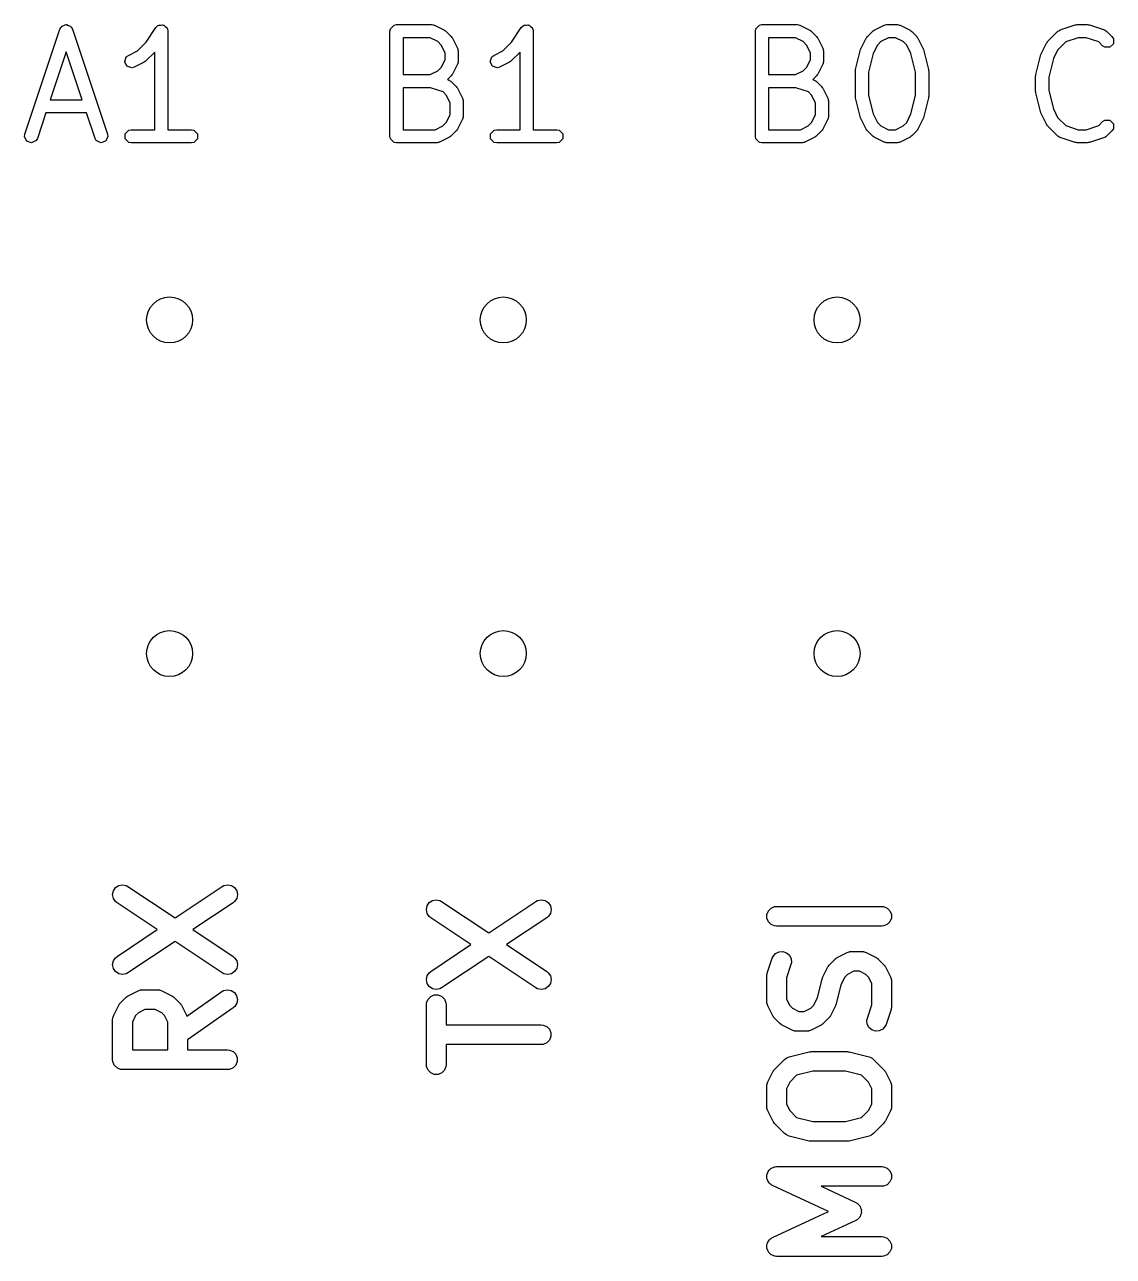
# Model space of a CAD drawing. Header units: inches. Extents: x 0.39 to 2.81, y 0.39 to 2.19.
# Drawn here: x 1.3566 to 1.6828, y 1.8193 to 2.1885 of the extents above; entities that cross this region are included whole.
import ezdxf

# ---------------------------------------------------------------- set-up
doc = ezdxf.new("R2010")
doc.units = ezdxf.units.IN
doc.header["$MEASUREMENT"] = 0
doc.layers.add('BLACK', color=250, linetype='CONTINUOUS')

msp = doc.modelspace()

# ---------------------------------------------------------------- linework, layer by layer
at = {"layer": 'BLACK', "linetype": 'CONTINUOUS'}
for p, q in [((1.35666, 2.15568), (1.36715, 2.18718)), ((1.36715, 2.18718), (1.36753, 2.18785)), ((1.36753, 2.18785), (1.36767, 2.18791)), ((1.36767, 2.18791), (1.36773, 2.18804)), ((1.36773, 2.18804), (1.36832, 2.18824)), ((1.36832, 2.18824), (1.36888, 2.18852)), ((1.36888, 2.18852), (1.36902, 2.18847)), ((1.36902, 2.18847), (1.36916, 2.18852)), ((1.36916, 2.18852), (1.36972, 2.18824)), ((1.36972, 2.18824), (1.37031, 2.18804)), ((1.37031, 2.18804), (1.37038, 2.18791)), ((1.37038, 2.18791), (1.37051, 2.18785)), ((1.37051, 2.18785), (1.37089, 2.18718)), ((1.37089, 2.18718), (1.38139, 2.15568)), ((1.39299, 2.18331), (1.39588, 2.18765)), ((1.39588, 2.18765), (1.39642, 2.18819)), ((1.39642, 2.18819), (1.39662, 2.18823)), ((1.39662, 2.18823), (1.39676, 2.18837)), ((1.39676, 2.18837), (1.39734, 2.18837)), ((1.39734, 2.18837), (1.3979, 2.18849)), ((1.3979, 2.18849), (1.39807, 2.18837)), ((1.39807, 2.18837), (1.39827, 2.18837)), ((1.39827, 2.18837), (1.39868, 2.18797)), ((1.39868, 2.18797), (1.39915, 2.18765)), ((1.39915, 2.18765), (1.39919, 2.18745)), ((1.39919, 2.18745), (1.39934, 2.18731)), ((1.39934, 2.18731), (1.39949, 2.18656)), ((1.39949, 2.18656), (1.39949, 2.15703)), ((1.46604, 2.18656), (1.46619, 2.18731)), ((1.46604, 2.15506), (1.46604, 2.18656)), ((1.46619, 2.18731), (1.46726, 2.18837)), ((1.46726, 2.18837), (1.46801, 2.18852)), ((1.46801, 2.18852), (1.47851, 2.18852)), ((1.47851, 2.18852), (1.4786, 2.1885)), ((1.4786, 2.1885), (1.47865, 2.18852)), ((1.47865, 2.18852), (1.47895, 2.18844)), ((1.47895, 2.18844), (1.47926, 2.18837)), ((1.47926, 2.18837), (1.47929, 2.18834)), ((1.47929, 2.18834), (1.47939, 2.18832)), ((1.47939, 2.18832), (1.48239, 2.18682)), ((1.48239, 2.18682), (1.48264, 2.18662)), ((1.48264, 2.18662), (1.4829, 2.18645)), ((1.4829, 2.18645), (1.4844, 2.18495)), ((1.50248, 2.18331), (1.50537, 2.18765)), ((1.50537, 2.18765), (1.50591, 2.18819)), ((1.50591, 2.18819), (1.50611, 2.18823)), ((1.50611, 2.18823), (1.50625, 2.18837)), ((1.50625, 2.18837), (1.50682, 2.18837)), ((1.50682, 2.18837), (1.50739, 2.18849)), ((1.50739, 2.18849), (1.50756, 2.18837)), ((1.50756, 2.18837), (1.50776, 2.18837)), ((1.50776, 2.18837), (1.50816, 2.18797)), ((1.50816, 2.18797), (1.50864, 2.18765)), ((1.50864, 2.18765), (1.50868, 2.18745)), ((1.50868, 2.18745), (1.50882, 2.18731)), ((1.50882, 2.18731), (1.50897, 2.18656)), ((1.50897, 2.18656), (1.50897, 2.15703)), ((1.57553, 2.18656), (1.57568, 2.18731)), ((1.57553, 2.15506), (1.57553, 2.18656)), ((1.57568, 2.18731), (1.57674, 2.18837)), ((1.57674, 2.18837), (1.5775, 2.18852)), ((1.5775, 2.18852), (1.58799, 2.18852)), ((1.58799, 2.18852), (1.58809, 2.1885)), ((1.58809, 2.1885), (1.58813, 2.18852)), ((1.58813, 2.18852), (1.58844, 2.18844)), ((1.58844, 2.18844), (1.58875, 2.18837)), ((1.58875, 2.18837), (1.58878, 2.18834)), ((1.58878, 2.18834), (1.58887, 2.18832)), ((1.58887, 2.18832), (1.59187, 2.18682)), ((1.59187, 2.18682), (1.59212, 2.18662)), ((1.59212, 2.18662), (1.59239, 2.18645)), ((1.59239, 2.18645), (1.59389, 2.18495)), ((1.6091, 2.18495), (1.6106, 2.18645)), ((1.6106, 2.18645), (1.61086, 2.18662)), ((1.61086, 2.18662), (1.61111, 2.18682)), ((1.61111, 2.18682), (1.61411, 2.18832)), ((1.61411, 2.18832), (1.61421, 2.18834)), ((1.61421, 2.18834), (1.61424, 2.18837)), ((1.61424, 2.18837), (1.61455, 2.18844)), ((1.61455, 2.18844), (1.61485, 2.18852)), ((1.61485, 2.18852), (1.61489, 2.1885)), ((1.61489, 2.1885), (1.61499, 2.18852)), ((1.61499, 2.18852), (1.61799, 2.18852)), ((1.61799, 2.18852), (1.61809, 2.1885)), ((1.61809, 2.1885), (1.61813, 2.18852)), ((1.61813, 2.18852), (1.61843, 2.18844)), ((1.61843, 2.18844), (1.61874, 2.18837)), ((1.61874, 2.18837), (1.61878, 2.18834)), ((1.61878, 2.18834), (1.61887, 2.18832)), ((1.61887, 2.18832), (1.62187, 2.18682)), ((1.62187, 2.18682), (1.62212, 2.18662)), ((1.62212, 2.18662), (1.62238, 2.18645)), ((1.62238, 2.18645), (1.62388, 2.18495)), ((1.66309, 2.18345), (1.66609, 2.18645)), ((1.66609, 2.18645), (1.66617, 2.1865)), ((1.66617, 2.1865), (1.66619, 2.18654)), ((1.66619, 2.18654), (1.66647, 2.1867)), ((1.66647, 2.1867), (1.66673, 2.18687)), ((1.66673, 2.18687), (1.66678, 2.18687)), ((1.66678, 2.18687), (1.66686, 2.18692)), ((1.66686, 2.18692), (1.67136, 2.18842)), ((1.67136, 2.18842), (1.67167, 2.18846)), ((1.67167, 2.18846), (1.67198, 2.18852)), ((1.67198, 2.18852), (1.67498, 2.18852)), ((1.67498, 2.18852), (1.67529, 2.18846)), ((1.67529, 2.18846), (1.67561, 2.18842)), ((1.67561, 2.18842), (1.68011, 2.18692)), ((1.68011, 2.18692), (1.68019, 2.18687)), ((1.68019, 2.18687), (1.68024, 2.18687)), ((1.68024, 2.18687), (1.6805, 2.1867)), ((1.6805, 2.1867), (1.68077, 2.18654)), ((1.68077, 2.18654), (1.68079, 2.1865)), ((1.68079, 2.1865), (1.68087, 2.18645)), ((1.68087, 2.18645), (1.68237, 2.18495)), ((1.39035, 2.18067), (1.39299, 2.18331)), ((1.47804, 2.18459), (1.46998, 2.18459)), ((1.46998, 2.18459), (1.46998, 2.17353)), ((1.48034, 2.18344), (1.47804, 2.18459)), ((1.48139, 2.18239), (1.48034, 2.18344)), ((1.48254, 2.18009), (1.48139, 2.18239)), ((1.4844, 2.18495), (1.48457, 2.18468)), ((1.48457, 2.18468), (1.48477, 2.18444)), ((1.48477, 2.18444), (1.48627, 2.18144)), ((1.49984, 2.18067), (1.50248, 2.18331)), ((1.58753, 2.18459), (1.57946, 2.18459)), ((1.57946, 2.18459), (1.57946, 2.17353)), ((1.58983, 2.18344), (1.58753, 2.18459)), ((1.59088, 2.18239), (1.58983, 2.18344)), ((1.59203, 2.18009), (1.59088, 2.18239)), ((1.59389, 2.18495), (1.59406, 2.18468)), ((1.59406, 2.18468), (1.59425, 2.18444)), ((1.59425, 2.18444), (1.59575, 2.18144)), ((1.60723, 2.18144), (1.60873, 2.18444)), ((1.60873, 2.18444), (1.60892, 2.18469)), ((1.60892, 2.18469), (1.6091, 2.18495)), ((1.61211, 2.18239), (1.61085, 2.17987)), ((1.61316, 2.18344), (1.61211, 2.18239)), ((1.61546, 2.18459), (1.61316, 2.18344)), ((1.61753, 2.18459), (1.61546, 2.18459)), ((1.61982, 2.18344), (1.61753, 2.18459)), ((1.62087, 2.18239), (1.61982, 2.18344)), ((1.62213, 2.17987), (1.62087, 2.18239)), ((1.62388, 2.18495), (1.62406, 2.18468)), ((1.62406, 2.18468), (1.62425, 2.18444)), ((1.62425, 2.18444), (1.62575, 2.18144)), ((1.66122, 2.17994), (1.66272, 2.18294)), ((1.66272, 2.18294), (1.66292, 2.18319)), ((1.66292, 2.18319), (1.66309, 2.18345)), ((1.66855, 2.18334), (1.6661, 2.18089)), ((1.6723, 2.18459), (1.66855, 2.18334)), ((1.67466, 2.18459), (1.6723, 2.18459)), ((1.67842, 2.18334), (1.67466, 2.18459)), ((1.67959, 2.18216), (1.67842, 2.18334)), ((1.6828, 2.1828), (1.68174, 2.18174)), ((1.68237, 2.18495), (1.6828, 2.18431)), ((1.6828, 2.18431), (1.6828, 2.1828)), ((1.36902, 2.18033), (1.36425, 2.16603)), ((1.37379, 2.16603), (1.36902, 2.18033)), ((1.38656, 2.17742), (1.38703, 2.17885)), ((1.38703, 2.17885), (1.38764, 2.17932)), ((1.38764, 2.17932), (1.39035, 2.18067)), ((1.39555, 2.1803), (1.39291, 2.17766)), ((1.39555, 2.15703), (1.39555, 2.1803)), ((1.48254, 2.17802), (1.48254, 2.18009)), ((1.48627, 2.18144), (1.48629, 2.18134)), ((1.48629, 2.18134), (1.48633, 2.18131)), ((1.48633, 2.18131), (1.48639, 2.181)), ((1.48639, 2.181), (1.48647, 2.1807)), ((1.48647, 2.1807), (1.48646, 2.18065)), ((1.48646, 2.18065), (1.48648, 2.18056)), ((1.48648, 2.18056), (1.48648, 2.17756)), ((1.49604, 2.17742), (1.49652, 2.17885)), ((1.49652, 2.17885), (1.49713, 2.17932)), ((1.49713, 2.17932), (1.49984, 2.18067)), ((1.50504, 2.1803), (1.5024, 2.17766)), ((1.50504, 2.15703), (1.50504, 2.1803)), ((1.59203, 2.17802), (1.59203, 2.18009)), ((1.59575, 2.18144), (1.59578, 2.18134)), ((1.59578, 2.18134), (1.59581, 2.18131)), ((1.59581, 2.18131), (1.59587, 2.181)), ((1.59587, 2.181), (1.59596, 2.1807)), ((1.59596, 2.1807), (1.59594, 2.18065)), ((1.59594, 2.18065), (1.59596, 2.18056)), ((1.59596, 2.18056), (1.59596, 2.17756)), ((1.60558, 2.17503), (1.60708, 2.18103)), ((1.60708, 2.18103), (1.60717, 2.18123)), ((1.60717, 2.18123), (1.60723, 2.18144)), ((1.61085, 2.17987), (1.60946, 2.17431)), ((1.62352, 2.17431), (1.62213, 2.17987)), ((1.62575, 2.18144), (1.62581, 2.18123)), ((1.62581, 2.18123), (1.6259, 2.18103)), ((1.6259, 2.18103), (1.6274, 2.17503)), ((1.65958, 2.17353), (1.66108, 2.17953)), ((1.66108, 2.17953), (1.66117, 2.17973)), ((1.66117, 2.17973), (1.66122, 2.17994)), ((1.6661, 2.18089), (1.66484, 2.17837)), ((1.68023, 2.18174), (1.67959, 2.18216)), ((1.68174, 2.18174), (1.68023, 2.18174)), ((1.38723, 2.17607), (1.38656, 2.17742)), ((1.38866, 2.17559), (1.38723, 2.17607)), ((1.3894, 2.1758), (1.38866, 2.17559)), ((1.3924, 2.1773), (1.3894, 2.1758)), ((1.39265, 2.17749), (1.3924, 2.1773)), ((1.39291, 2.17766), (1.39265, 2.17749)), ((1.48034, 2.17467), (1.48139, 2.17572)), ((1.48139, 2.17572), (1.48254, 2.17802)), ((1.48627, 2.17668), (1.48477, 2.17368)), ((1.48629, 2.17677), (1.48627, 2.17668)), ((1.48633, 2.1768), (1.48629, 2.17677)), ((1.48639, 2.17711), (1.48633, 2.1768)), ((1.48647, 2.17742), (1.48639, 2.17711)), ((1.48648, 2.17756), (1.48646, 2.17746)), ((1.48646, 2.17746), (1.48647, 2.17742)), ((1.49672, 2.17607), (1.49604, 2.17742)), ((1.49815, 2.17559), (1.49672, 2.17607)), ((1.49889, 2.1758), (1.49815, 2.17559)), ((1.50189, 2.1773), (1.49889, 2.1758)), ((1.50213, 2.17749), (1.50189, 2.1773)), ((1.5024, 2.17766), (1.50213, 2.17749)), ((1.58983, 2.17467), (1.59088, 2.17572)), ((1.59088, 2.17572), (1.59203, 2.17802)), ((1.59575, 2.17668), (1.59425, 2.17368)), ((1.59578, 2.17677), (1.59575, 2.17668)), ((1.59581, 2.1768), (1.59578, 2.17677)), ((1.59587, 2.17711), (1.59581, 2.1768)), ((1.59596, 2.17742), (1.59587, 2.17711)), ((1.59596, 2.17756), (1.59594, 2.17746)), ((1.59594, 2.17746), (1.59596, 2.17742)), ((1.60552, 2.17456), (1.60557, 2.17479)), ((1.60557, 2.17479), (1.60558, 2.17503)), ((1.6274, 2.17503), (1.62741, 2.17479)), ((1.62741, 2.17479), (1.62746, 2.17456)), ((1.66484, 2.17837), (1.66345, 2.17281)), ((1.46998, 2.17353), (1.47804, 2.17353)), ((1.47804, 2.17353), (1.48034, 2.17467)), ((1.4844, 2.17316), (1.48328, 2.17204)), ((1.48328, 2.17204), (1.48363, 2.17192)), ((1.48363, 2.17192), (1.48372, 2.17188)), ((1.48372, 2.17188), (1.48376, 2.17188)), ((1.48376, 2.17188), (1.48402, 2.1717)), ((1.48402, 2.1717), (1.4843, 2.17154)), ((1.4843, 2.17154), (1.48432, 2.1715)), ((1.48432, 2.1715), (1.4844, 2.17145)), ((1.48457, 2.17343), (1.4844, 2.17316)), ((1.4844, 2.17145), (1.4859, 2.16995)), ((1.48477, 2.17368), (1.48457, 2.17343)), ((1.57946, 2.17353), (1.58753, 2.17353)), ((1.58753, 2.17353), (1.58983, 2.17467)), ((1.59389, 2.17316), (1.59276, 2.17204)), ((1.59276, 2.17204), (1.59312, 2.17192)), ((1.59312, 2.17192), (1.5932, 2.17188)), ((1.5932, 2.17188), (1.59325, 2.17188)), ((1.59325, 2.17188), (1.59351, 2.1717)), ((1.59351, 2.1717), (1.59378, 2.17154)), ((1.59378, 2.17154), (1.5938, 2.1715)), ((1.5938, 2.1715), (1.59389, 2.17145)), ((1.59406, 2.17343), (1.59389, 2.17316)), ((1.59389, 2.17145), (1.59539, 2.16995)), ((1.59425, 2.17368), (1.59406, 2.17343)), ((1.60552, 2.16706), (1.60552, 2.17456)), ((1.60946, 2.17431), (1.60946, 2.1673)), ((1.62352, 2.1673), (1.62352, 2.17431)), ((1.62746, 2.17456), (1.62746, 2.16706)), ((1.65952, 2.17306), (1.65956, 2.17329)), ((1.65952, 2.16856), (1.65952, 2.17306)), ((1.65956, 2.17329), (1.65958, 2.17353)), ((1.66345, 2.17281), (1.66345, 2.1688)), ((1.47819, 2.16959), (1.46998, 2.16959)), ((1.46998, 2.16959), (1.46998, 2.15703)), ((1.48194, 2.16834), (1.47819, 2.16959)), ((1.48289, 2.16739), (1.48194, 2.16834)), ((1.4859, 2.16995), (1.48607, 2.16969)), ((1.48607, 2.16969), (1.48627, 2.16944)), ((1.48627, 2.16944), (1.48777, 2.16644)), ((1.58767, 2.16959), (1.57946, 2.16959)), ((1.57946, 2.16959), (1.57946, 2.15703)), ((1.59143, 2.16834), (1.58767, 2.16959)), ((1.59238, 2.16739), (1.59143, 2.16834)), ((1.59539, 2.16995), (1.59556, 2.16969)), ((1.59556, 2.16969), (1.59575, 2.16944)), ((1.59575, 2.16944), (1.59725, 2.16644)), ((1.65956, 2.16832), (1.65952, 2.16856)), ((1.65958, 2.16808), (1.65956, 2.16832)), ((1.66108, 2.16208), (1.65958, 2.16808)), ((1.66345, 2.1688), (1.66484, 2.16325)), ((1.36425, 2.16603), (1.37379, 2.16603)), ((1.48404, 2.16509), (1.48289, 2.16739)), ((1.48404, 2.16152), (1.48404, 2.16509)), ((1.48777, 2.16644), (1.48779, 2.16634)), ((1.48779, 2.16634), (1.48783, 2.16631)), ((1.48783, 2.16631), (1.48789, 2.166)), ((1.48789, 2.166), (1.48797, 2.1657)), ((1.48797, 2.1657), (1.48796, 2.16565)), ((1.48796, 2.16565), (1.48798, 2.16556)), ((1.48798, 2.16556), (1.48798, 2.16106)), ((1.59352, 2.16509), (1.59238, 2.16739)), ((1.59352, 2.16152), (1.59352, 2.16509)), ((1.59725, 2.16644), (1.59728, 2.16634)), ((1.59728, 2.16634), (1.59731, 2.16631)), ((1.59731, 2.16631), (1.59737, 2.166)), ((1.59737, 2.166), (1.59746, 2.1657)), ((1.59746, 2.1657), (1.59744, 2.16565)), ((1.59744, 2.16565), (1.59746, 2.16556)), ((1.59746, 2.16556), (1.59746, 2.16106)), ((1.60557, 2.16682), (1.60552, 2.16706)), ((1.60558, 2.16658), (1.60557, 2.16682)), ((1.60708, 2.16058), (1.60558, 2.16658)), ((1.60946, 2.1673), (1.61085, 2.16175)), ((1.62213, 2.16175), (1.62352, 2.1673)), ((1.6274, 2.16658), (1.6259, 2.16058)), ((1.62741, 2.16682), (1.6274, 2.16658)), ((1.62746, 2.16706), (1.62741, 2.16682)), ((1.36294, 2.16209), (1.36039, 2.15444)), ((1.3751, 2.16209), (1.36294, 2.16209)), ((1.37765, 2.15444), (1.3751, 2.16209)), ((1.48289, 2.15923), (1.48404, 2.16152)), ((1.48777, 2.16018), (1.48627, 2.15718)), ((1.48779, 2.16027), (1.48777, 2.16018)), ((1.48783, 2.16031), (1.48779, 2.16027)), ((1.48789, 2.16061), (1.48783, 2.16031)), ((1.48797, 2.16092), (1.48789, 2.16061)), ((1.48798, 2.16106), (1.48796, 2.16096)), ((1.48796, 2.16096), (1.48797, 2.16092)), ((1.59238, 2.15923), (1.59352, 2.16152)), ((1.59725, 2.16018), (1.59575, 2.15718)), ((1.59728, 2.16027), (1.59725, 2.16018)), ((1.59731, 2.16031), (1.59728, 2.16027)), ((1.59737, 2.16061), (1.59731, 2.16031)), ((1.59746, 2.16092), (1.59737, 2.16061)), ((1.59746, 2.16106), (1.59744, 2.16096)), ((1.59744, 2.16096), (1.59746, 2.16092)), ((1.60717, 2.16039), (1.60708, 2.16058)), ((1.60723, 2.16018), (1.60717, 2.16039)), ((1.60873, 2.15718), (1.60723, 2.16018)), ((1.61085, 2.16175), (1.61211, 2.15923)), ((1.62087, 2.15923), (1.62213, 2.16175)), ((1.62575, 2.16018), (1.62425, 2.15718)), ((1.62581, 2.16039), (1.62575, 2.16018)), ((1.6259, 2.16058), (1.62581, 2.16039)), ((1.66117, 2.16189), (1.66108, 2.16208)), ((1.66122, 2.16168), (1.66117, 2.16189)), ((1.66272, 2.15868), (1.66122, 2.16168)), ((1.66484, 2.16325), (1.6661, 2.16072)), ((1.6661, 2.16072), (1.66855, 2.15828)), ((1.3867, 2.15581), (1.38777, 2.15688)), ((1.38777, 2.15688), (1.38852, 2.15703)), ((1.38852, 2.15703), (1.39555, 2.15703)), ((1.39949, 2.15703), (1.40652, 2.15703)), ((1.40652, 2.15703), (1.40727, 2.15688)), ((1.40727, 2.15688), (1.40834, 2.15581)), ((1.46998, 2.15703), (1.47954, 2.15703)), ((1.47954, 2.15703), (1.48184, 2.15818)), ((1.48184, 2.15818), (1.48289, 2.15923)), ((1.4859, 2.15667), (1.4844, 2.15517)), ((1.48607, 2.15693), (1.4859, 2.15667)), ((1.48627, 2.15718), (1.48607, 2.15693)), ((1.49619, 2.15581), (1.49725, 2.15688)), ((1.49725, 2.15688), (1.49801, 2.15703)), ((1.49801, 2.15703), (1.50504, 2.15703)), ((1.50897, 2.15703), (1.516, 2.15703)), ((1.516, 2.15703), (1.51676, 2.15688)), ((1.51676, 2.15688), (1.51782, 2.15581)), ((1.57946, 2.15703), (1.58903, 2.15703)), ((1.58903, 2.15703), (1.59133, 2.15818)), ((1.59133, 2.15818), (1.59238, 2.15923)), ((1.59539, 2.15667), (1.59389, 2.15517)), ((1.59556, 2.15693), (1.59539, 2.15667)), ((1.59575, 2.15718), (1.59556, 2.15693)), ((1.60892, 2.15693), (1.60873, 2.15718)), ((1.6091, 2.15667), (1.60892, 2.15693)), ((1.6106, 2.15517), (1.6091, 2.15667)), ((1.61211, 2.15923), (1.61316, 2.15818)), ((1.61316, 2.15818), (1.61546, 2.15703)), ((1.61546, 2.15703), (1.61753, 2.15703)), ((1.61753, 2.15703), (1.61982, 2.15818)), ((1.61982, 2.15818), (1.62087, 2.15923)), ((1.62388, 2.15667), (1.62238, 2.15517)), ((1.62406, 2.15693), (1.62388, 2.15667)), ((1.62425, 2.15718), (1.62406, 2.15693)), ((1.66292, 2.15843), (1.66272, 2.15868)), ((1.66309, 2.15817), (1.66292, 2.15843)), ((1.66609, 2.15517), (1.66309, 2.15817)), ((1.66855, 2.15828), (1.6723, 2.15703)), ((1.6723, 2.15703), (1.67466, 2.15703)), ((1.67466, 2.15703), (1.67842, 2.15828)), ((1.67842, 2.15828), (1.67959, 2.15945)), ((1.67959, 2.15945), (1.68023, 2.15988)), ((1.68023, 2.15988), (1.68174, 2.15988)), ((1.68237, 2.15667), (1.68087, 2.15517)), ((1.68174, 2.15988), (1.6828, 2.15881)), ((1.6828, 2.15731), (1.68237, 2.15667)), ((1.6828, 2.15881), (1.6828, 2.15731)), ((1.35656, 2.15492), (1.35666, 2.15568)), ((1.35723, 2.15357), (1.35656, 2.15492)), ((1.35866, 2.1531), (1.35723, 2.15357)), ((1.36001, 2.15377), (1.35866, 2.1531)), ((1.36039, 2.15444), (1.36001, 2.15377)), ((1.37803, 2.15377), (1.37765, 2.15444)), ((1.37938, 2.1531), (1.37803, 2.15377)), ((1.38081, 2.15357), (1.37938, 2.1531)), ((1.38148, 2.15492), (1.38081, 2.15357)), ((1.38139, 2.15568), (1.38148, 2.15492)), ((1.3867, 2.15431), (1.3867, 2.15581)), ((1.38777, 2.15324), (1.3867, 2.15431)), ((1.38852, 2.15309), (1.38777, 2.15324)), ((1.40652, 2.15309), (1.38852, 2.15309)), ((1.40727, 2.15324), (1.40652, 2.15309)), ((1.40834, 2.15431), (1.40727, 2.15324)), ((1.40834, 2.15581), (1.40834, 2.15431)), ((1.46619, 2.15431), (1.46604, 2.15506)), ((1.46726, 2.15324), (1.46619, 2.15431)), ((1.46801, 2.15309), (1.46726, 2.15324)), ((1.48001, 2.15309), (1.46801, 2.15309)), ((1.4801, 2.15311), (1.48001, 2.15309)), ((1.48015, 2.1531), (1.4801, 2.15311)), ((1.48045, 2.15318), (1.48015, 2.1531)), ((1.48076, 2.15324), (1.48045, 2.15318)), ((1.48079, 2.15327), (1.48076, 2.15324)), ((1.48089, 2.1533), (1.48079, 2.15327)), ((1.48389, 2.1548), (1.48089, 2.1533)), ((1.48414, 2.15499), (1.48389, 2.1548)), ((1.4844, 2.15517), (1.48414, 2.15499)), ((1.49619, 2.15431), (1.49619, 2.15581)), ((1.49725, 2.15324), (1.49619, 2.15431)), ((1.49801, 2.15309), (1.49725, 2.15324)), ((1.516, 2.15309), (1.49801, 2.15309)), ((1.51676, 2.15324), (1.516, 2.15309)), ((1.51782, 2.15431), (1.51676, 2.15324)), ((1.51782, 2.15581), (1.51782, 2.15431)), ((1.57568, 2.15431), (1.57553, 2.15506)), ((1.57674, 2.15324), (1.57568, 2.15431)), ((1.5775, 2.15309), (1.57674, 2.15324)), ((1.58949, 2.15309), (1.5775, 2.15309)), ((1.58959, 2.15311), (1.58949, 2.15309)), ((1.58963, 2.1531), (1.58959, 2.15311)), ((1.58994, 2.15318), (1.58963, 2.1531)), ((1.59025, 2.15324), (1.58994, 2.15318)), ((1.59028, 2.15327), (1.59025, 2.15324)), ((1.59037, 2.1533), (1.59028, 2.15327)), ((1.59337, 2.1548), (1.59037, 2.1533)), ((1.59362, 2.15499), (1.59337, 2.1548)), ((1.59389, 2.15517), (1.59362, 2.15499)), ((1.61086, 2.15499), (1.6106, 2.15517)), ((1.61111, 2.1548), (1.61086, 2.15499)), ((1.61411, 2.1533), (1.61111, 2.1548)), ((1.61421, 2.15327), (1.61411, 2.1533)), ((1.61424, 2.15324), (1.61421, 2.15327)), ((1.61455, 2.15318), (1.61424, 2.15324)), ((1.61485, 2.1531), (1.61455, 2.15318)), ((1.61489, 2.15311), (1.61485, 2.1531)), ((1.61499, 2.15309), (1.61489, 2.15311)), ((1.61799, 2.15309), (1.61499, 2.15309)), ((1.61809, 2.15311), (1.61799, 2.15309)), ((1.61813, 2.1531), (1.61809, 2.15311)), ((1.61843, 2.15318), (1.61813, 2.1531)), ((1.61874, 2.15324), (1.61843, 2.15318)), ((1.61878, 2.15327), (1.61874, 2.15324)), ((1.61887, 2.1533), (1.61878, 2.15327)), ((1.62187, 2.1548), (1.61887, 2.1533)), ((1.62212, 2.15499), (1.62187, 2.1548)), ((1.62238, 2.15517), (1.62212, 2.15499)), ((1.66617, 2.15511), (1.66609, 2.15517)), ((1.66619, 2.15507), (1.66617, 2.15511)), ((1.66647, 2.15492), (1.66619, 2.15507)), ((1.66673, 2.15474), (1.66647, 2.15492)), ((1.66678, 2.15474), (1.66673, 2.15474)), ((1.66686, 2.15469), (1.66678, 2.15474)), ((1.67136, 2.15319), (1.66686, 2.15469)), ((1.67167, 2.15315), (1.67136, 2.15319)), ((1.67198, 2.15309), (1.67167, 2.15315)), ((1.67498, 2.15309), (1.67198, 2.15309)), ((1.67529, 2.15315), (1.67498, 2.15309)), ((1.67561, 2.15319), (1.67529, 2.15315)), ((1.68011, 2.15469), (1.67561, 2.15319)), ((1.68019, 2.15474), (1.68011, 2.15469)), ((1.68024, 2.15474), (1.68019, 2.15474)), ((1.6805, 2.15492), (1.68024, 2.15474)), ((1.68077, 2.15507), (1.6805, 2.15492)), ((1.68079, 2.15511), (1.68077, 2.15507)), ((1.68087, 2.15517), (1.68079, 2.15511)), ((1.38293, 1.92773), (1.38316, 1.92886)), ((1.38316, 1.9266), (1.38293, 1.92773)), ((1.38316, 1.92886), (1.3838, 1.92982)), ((1.3838, 1.92982), (1.38475, 1.93046)), ((1.38475, 1.93046), (1.38588, 1.93069)), ((1.38588, 1.93069), (1.38701, 1.93047)), ((1.38701, 1.93047), (1.38752, 1.93019)), ((1.38752, 1.93019), (1.40163, 1.92079)), ((1.40163, 1.92079), (1.41574, 1.93019)), ((1.41574, 1.93019), (1.41625, 1.93047)), ((1.41625, 1.93047), (1.41738, 1.93069)), ((1.41738, 1.93069), (1.41851, 1.93046)), ((1.41851, 1.93046), (1.41947, 1.92982)), ((1.41947, 1.92982), (1.42011, 1.92886)), ((1.42011, 1.92886), (1.42033, 1.92773)), ((1.42033, 1.92773), (1.42011, 1.9266)), ((1.3838, 1.92565), (1.38316, 1.9266)), ((1.38425, 1.92528), (1.3838, 1.92565)), ((1.39631, 1.91724), (1.38425, 1.92528)), ((1.41902, 1.92528), (1.40696, 1.91724)), ((1.41947, 1.92565), (1.41902, 1.92528)), ((1.42011, 1.9266), (1.41947, 1.92565)), ((1.47693, 1.92323), (1.47716, 1.92436)), ((1.47716, 1.92436), (1.4778, 1.92532)), ((1.4778, 1.92532), (1.47875, 1.92596)), ((1.47875, 1.92596), (1.47988, 1.92619)), ((1.47988, 1.92619), (1.48101, 1.92597)), ((1.48101, 1.92597), (1.48152, 1.92569)), ((1.48152, 1.92569), (1.49563, 1.91629)), ((1.49563, 1.91629), (1.50974, 1.92569)), ((1.50974, 1.92569), (1.51025, 1.92597)), ((1.51025, 1.92597), (1.51138, 1.92619)), ((1.51138, 1.92619), (1.51251, 1.92596)), ((1.51251, 1.92596), (1.51347, 1.92532)), ((1.51347, 1.92532), (1.51411, 1.92436)), ((1.51411, 1.92436), (1.51433, 1.92323)), ((1.58025, 1.92369), (1.58131, 1.92413)), ((1.58131, 1.92413), (1.58189, 1.92418)), ((1.58189, 1.92418), (1.61338, 1.92418)), ((1.61338, 1.92418), (1.61396, 1.92413)), ((1.61396, 1.92413), (1.61502, 1.92369)), ((1.47716, 1.9221), (1.47693, 1.92323)), ((1.4778, 1.92115), (1.47716, 1.9221)), ((1.47825, 1.92078), (1.4778, 1.92115)), ((1.49031, 1.91274), (1.47825, 1.92078)), ((1.51302, 1.92078), (1.50096, 1.91274)), ((1.51347, 1.92115), (1.51302, 1.92078)), ((1.51411, 1.9221), (1.51347, 1.92115)), ((1.51433, 1.92323), (1.51411, 1.9221)), ((1.57899, 1.92181), (1.57943, 1.92287)), ((1.57899, 1.92065), (1.57899, 1.92181)), ((1.57943, 1.91959), (1.57899, 1.92065)), ((1.57943, 1.92287), (1.58025, 1.92369)), ((1.61502, 1.92369), (1.61584, 1.92287)), ((1.61584, 1.92287), (1.61628, 1.92181)), ((1.61628, 1.92065), (1.61584, 1.91959)), ((1.61628, 1.92181), (1.61628, 1.92065)), ((1.38425, 1.9092), (1.39631, 1.91724)), ((1.40696, 1.91724), (1.41902, 1.9092)), ((1.58025, 1.91878), (1.57943, 1.91959)), ((1.58131, 1.91833), (1.58025, 1.91878)), ((1.58189, 1.91828), (1.58131, 1.91833)), ((1.61338, 1.91828), (1.58189, 1.91828)), ((1.61396, 1.91833), (1.61338, 1.91828)), ((1.61502, 1.91878), (1.61396, 1.91833)), ((1.61584, 1.91959), (1.61502, 1.91878)), ((1.40163, 1.91369), (1.38752, 1.90428)), ((1.41574, 1.90428), (1.40163, 1.91369)), ((1.47825, 1.9047), (1.49031, 1.91274)), ((1.50096, 1.91274), (1.51302, 1.9047)), ((1.3838, 1.90883), (1.38425, 1.9092)), ((1.41902, 1.9092), (1.41947, 1.90883)), ((1.49563, 1.90919), (1.48152, 1.89978)), ((1.50974, 1.89978), (1.49563, 1.90919)), ((1.58058, 1.90867), (1.58082, 1.90919)), ((1.58082, 1.90919), (1.58158, 1.91006)), ((1.58158, 1.91006), (1.58261, 1.91058)), ((1.58261, 1.91058), (1.58375, 1.91066)), ((1.58375, 1.91066), (1.58485, 1.9103)), ((1.58485, 1.9103), (1.58572, 1.90954)), ((1.58572, 1.90954), (1.58623, 1.90851)), ((1.60006, 1.90887), (1.60306, 1.91037)), ((1.60306, 1.91037), (1.6036, 1.91058)), ((1.6036, 1.91058), (1.60371, 1.91059)), ((1.60371, 1.91059), (1.60381, 1.91063)), ((1.60381, 1.91063), (1.60438, 1.91068)), ((1.60438, 1.91068), (1.60738, 1.91068)), ((1.60738, 1.91068), (1.60796, 1.91063)), ((1.60796, 1.91063), (1.60806, 1.91059)), ((1.60806, 1.91059), (1.60816, 1.91058)), ((1.60816, 1.91058), (1.6087, 1.91037)), ((1.6087, 1.91037), (1.6117, 1.90887)), ((1.38293, 1.90674), (1.38316, 1.90787)), ((1.38316, 1.90561), (1.38293, 1.90674)), ((1.38316, 1.90787), (1.3838, 1.90883)), ((1.3838, 1.90465), (1.38316, 1.90561)), ((1.41947, 1.90883), (1.42011, 1.90787)), ((1.42011, 1.90561), (1.41947, 1.90465)), ((1.42011, 1.90787), (1.42033, 1.90674)), ((1.42033, 1.90674), (1.42011, 1.90561)), ((1.57908, 1.90417), (1.58058, 1.90867)), ((1.58619, 1.9068), (1.58484, 1.90275)), ((1.58631, 1.90736), (1.58619, 1.9068)), ((1.58623, 1.90851), (1.58631, 1.90736)), ((1.59574, 1.90305), (1.59724, 1.90605)), ((1.59724, 1.90605), (1.5974, 1.9063)), ((1.5974, 1.9063), (1.59743, 1.90637)), ((1.59743, 1.90637), (1.59749, 1.90645)), ((1.59749, 1.90645), (1.59755, 1.90654)), ((1.59755, 1.90654), (1.59761, 1.90659)), ((1.59761, 1.90659), (1.5978, 1.90682)), ((1.5978, 1.90682), (1.5993, 1.90832)), ((1.5993, 1.90832), (1.59952, 1.90851)), ((1.59952, 1.90851), (1.59957, 1.90856)), ((1.59957, 1.90856), (1.59966, 1.90862)), ((1.59966, 1.90862), (1.59974, 1.90869)), ((1.59974, 1.90869), (1.59981, 1.90872)), ((1.59981, 1.90872), (1.60006, 1.90887)), ((1.6117, 1.90887), (1.61195, 1.90872)), ((1.61195, 1.90872), (1.61202, 1.90869)), ((1.61202, 1.90869), (1.6121, 1.90862)), ((1.6121, 1.90862), (1.61219, 1.90856)), ((1.61219, 1.90856), (1.61224, 1.90851)), ((1.61224, 1.90851), (1.61247, 1.90832)), ((1.61247, 1.90832), (1.61397, 1.90682)), ((1.61397, 1.90682), (1.61416, 1.90659)), ((1.61416, 1.90659), (1.61421, 1.90654)), ((1.61421, 1.90654), (1.61427, 1.90645)), ((1.61427, 1.90645), (1.61434, 1.90637)), ((1.61434, 1.90637), (1.61437, 1.9063)), ((1.61437, 1.9063), (1.61452, 1.90605)), ((1.61452, 1.90605), (1.61602, 1.90305)), ((1.38475, 1.90401), (1.3838, 1.90465)), ((1.38588, 1.90379), (1.38475, 1.90401)), ((1.38701, 1.90401), (1.38588, 1.90379)), ((1.38752, 1.90428), (1.38701, 1.90401)), ((1.41625, 1.90401), (1.41574, 1.90428)), ((1.41738, 1.90379), (1.41625, 1.90401)), ((1.41851, 1.90401), (1.41738, 1.90379)), ((1.41947, 1.90465), (1.41851, 1.90401)), ((1.47693, 1.90224), (1.47716, 1.90337)), ((1.47716, 1.90111), (1.47693, 1.90224)), ((1.47716, 1.90337), (1.4778, 1.90433)), ((1.4778, 1.90433), (1.47825, 1.9047)), ((1.51302, 1.9047), (1.51347, 1.90433)), ((1.51347, 1.90433), (1.51411, 1.90337)), ((1.51411, 1.90337), (1.51433, 1.90224)), ((1.51433, 1.90224), (1.51411, 1.90111)), ((1.57893, 1.90323), (1.57896, 1.90352)), ((1.57893, 1.89573), (1.57893, 1.90323)), ((1.57896, 1.9036), (1.57898, 1.9037)), ((1.57896, 1.90352), (1.57896, 1.9036)), ((1.57898, 1.9037), (1.57899, 1.90381)), ((1.57899, 1.90381), (1.57902, 1.90388)), ((1.57902, 1.90388), (1.57908, 1.90417)), ((1.58484, 1.90275), (1.58484, 1.89643)), ((1.5941, 1.89676), (1.59552, 1.90245)), ((1.59552, 1.90245), (1.59553, 1.90249)), ((1.59553, 1.90249), (1.59554, 1.90251)), ((1.59554, 1.90251), (1.59563, 1.90275)), ((1.59563, 1.90275), (1.59571, 1.90299)), ((1.59571, 1.90299), (1.59573, 1.90301)), ((1.59573, 1.90301), (1.59574, 1.90305)), ((1.60231, 1.90298), (1.60117, 1.9007)), ((1.60313, 1.90381), (1.60231, 1.90298)), ((1.60508, 1.90478), (1.60313, 1.90381)), ((1.60669, 1.90478), (1.60508, 1.90478)), ((1.60863, 1.90381), (1.60669, 1.90478)), ((1.60946, 1.90298), (1.60863, 1.90381)), ((1.61043, 1.90104), (1.60946, 1.90298)), ((1.61602, 1.90305), (1.61623, 1.90251)), ((1.61623, 1.90251), (1.61624, 1.90241)), ((1.61624, 1.90241), (1.61628, 1.90231)), ((1.61628, 1.90231), (1.61633, 1.90173)), ((1.61633, 1.90173), (1.61633, 1.89423)), ((1.38756, 1.89738), (1.39056, 1.89888)), ((1.39056, 1.89888), (1.3911, 1.89909)), ((1.3911, 1.89909), (1.39121, 1.8991)), ((1.39121, 1.8991), (1.39131, 1.89914)), ((1.39131, 1.89914), (1.39188, 1.89919)), ((1.39188, 1.89919), (1.39638, 1.89919)), ((1.39638, 1.89919), (1.39696, 1.89914)), ((1.39696, 1.89914), (1.39706, 1.8991)), ((1.39706, 1.8991), (1.39716, 1.89909)), ((1.39716, 1.89909), (1.3977, 1.89888)), ((1.3977, 1.89888), (1.4007, 1.89738)), ((1.40514, 1.89127), (1.41569, 1.89866)), ((1.41569, 1.89866), (1.41619, 1.89894)), ((1.41619, 1.89894), (1.41732, 1.89919)), ((1.41732, 1.89919), (1.41845, 1.89899)), ((1.41845, 1.89899), (1.41942, 1.89837)), ((1.41942, 1.89837), (1.42008, 1.89743)), ((1.4778, 1.90015), (1.47716, 1.90111)), ((1.47875, 1.89951), (1.4778, 1.90015)), ((1.47988, 1.89929), (1.47875, 1.89951)), ((1.48101, 1.89951), (1.47988, 1.89929)), ((1.48152, 1.89978), (1.48101, 1.89951)), ((1.51025, 1.89951), (1.50974, 1.89978)), ((1.51138, 1.89929), (1.51025, 1.89951)), ((1.51251, 1.89951), (1.51138, 1.89929)), ((1.51347, 1.90015), (1.51251, 1.89951)), ((1.51411, 1.90111), (1.51347, 1.90015)), ((1.60117, 1.9007), (1.59975, 1.89502)), ((1.61043, 1.89471), (1.61043, 1.90104)), ((1.38324, 1.89156), (1.38474, 1.89456)), ((1.38474, 1.89456), (1.3849, 1.89481)), ((1.3849, 1.89481), (1.38493, 1.89488)), ((1.38493, 1.89488), (1.385, 1.89496)), ((1.385, 1.89496), (1.38505, 1.89505)), ((1.38505, 1.89505), (1.38511, 1.8951)), ((1.38511, 1.8951), (1.3853, 1.89533)), ((1.3853, 1.89533), (1.3868, 1.89683)), ((1.3868, 1.89683), (1.38702, 1.89701)), ((1.38702, 1.89701), (1.38707, 1.89707)), ((1.38707, 1.89707), (1.38716, 1.89713)), ((1.38716, 1.89713), (1.38724, 1.8972)), ((1.38724, 1.8972), (1.38732, 1.89723)), ((1.38732, 1.89723), (1.38756, 1.89738)), ((1.4007, 1.89738), (1.40095, 1.89723)), ((1.40095, 1.89723), (1.40102, 1.8972)), ((1.40102, 1.8972), (1.40111, 1.89713)), ((1.40111, 1.89713), (1.40119, 1.89707)), ((1.40119, 1.89707), (1.40125, 1.89701)), ((1.40125, 1.89701), (1.40147, 1.89683)), ((1.40147, 1.89683), (1.40297, 1.89533)), ((1.40297, 1.89533), (1.40316, 1.8951)), ((1.40316, 1.8951), (1.40322, 1.89505)), ((1.40322, 1.89505), (1.40327, 1.89496)), ((1.40327, 1.89496), (1.40334, 1.89488)), ((1.40334, 1.89488), (1.40337, 1.89481)), ((1.40337, 1.89481), (1.40352, 1.89456)), ((1.40352, 1.89456), (1.40502, 1.89156)), ((1.41951, 1.8942), (1.41907, 1.89382)), ((1.42013, 1.89517), (1.41951, 1.8942)), ((1.42008, 1.89743), (1.42033, 1.8963)), ((1.42033, 1.8963), (1.42013, 1.89517)), ((1.47693, 1.89474), (1.47699, 1.89532)), ((1.47693, 1.87674), (1.47693, 1.89474)), ((1.47699, 1.89532), (1.47743, 1.89638)), ((1.47743, 1.89638), (1.47825, 1.8972)), ((1.47825, 1.8972), (1.47931, 1.89764)), ((1.47931, 1.89764), (1.48046, 1.89764)), ((1.48046, 1.89764), (1.48153, 1.8972)), ((1.48153, 1.8972), (1.48234, 1.89638)), ((1.48234, 1.89638), (1.48278, 1.89532)), ((1.48278, 1.89532), (1.48284, 1.89474)), ((1.48284, 1.89474), (1.48284, 1.88869)), ((1.57899, 1.89516), (1.57893, 1.89573)), ((1.57903, 1.89506), (1.57899, 1.89516)), ((1.57904, 1.89495), (1.57903, 1.89506)), ((1.57924, 1.89441), (1.57904, 1.89495)), ((1.58074, 1.89141), (1.57924, 1.89441)), ((1.58484, 1.89643), (1.58581, 1.89448)), ((1.58581, 1.89448), (1.58663, 1.89366)), ((1.59214, 1.89366), (1.59296, 1.89448)), ((1.59296, 1.89448), (1.5941, 1.89676)), ((1.59952, 1.89441), (1.59802, 1.89141)), ((1.59954, 1.89445), (1.59952, 1.89441)), ((1.59955, 1.89447), (1.59954, 1.89445)), ((1.59964, 1.89471), (1.59955, 1.89447)), ((1.59973, 1.89495), (1.59964, 1.89471)), ((1.59975, 1.89502), (1.59973, 1.89497)), ((1.59973, 1.89497), (1.59973, 1.89495)), ((1.60908, 1.89067), (1.61043, 1.89471)), ((1.61633, 1.89423), (1.61631, 1.89394)), ((1.38293, 1.89024), (1.38299, 1.89082)), ((1.38299, 1.89082), (1.38303, 1.89092)), ((1.38303, 1.89092), (1.38304, 1.89102)), ((1.38304, 1.89102), (1.38324, 1.89156)), ((1.38981, 1.89149), (1.38884, 1.88954)), ((1.39063, 1.89231), (1.38981, 1.89149)), ((1.39258, 1.89329), (1.39063, 1.89231)), ((1.39569, 1.89329), (1.39258, 1.89329)), ((1.39763, 1.89231), (1.39569, 1.89329)), ((1.39846, 1.89149), (1.39763, 1.89231)), ((1.39943, 1.88954), (1.39846, 1.89149)), ((1.40502, 1.89156), (1.40514, 1.89127)), ((1.41907, 1.89382), (1.40534, 1.8842)), ((1.5809, 1.89117), (1.58074, 1.89141)), ((1.58093, 1.89109), (1.5809, 1.89117)), ((1.581, 1.89101), (1.58093, 1.89109)), ((1.58105, 1.89092), (1.581, 1.89101)), ((1.58111, 1.89087), (1.58105, 1.89092)), ((1.5813, 1.89065), (1.58111, 1.89087)), ((1.5828, 1.88915), (1.5813, 1.89065)), ((1.58663, 1.89366), (1.58858, 1.89269)), ((1.58858, 1.89269), (1.59019, 1.89269)), ((1.59019, 1.89269), (1.59214, 1.89366)), ((1.59747, 1.89065), (1.59597, 1.88915)), ((1.59766, 1.89087), (1.59747, 1.89065)), ((1.59772, 1.89092), (1.59766, 1.89087)), ((1.59777, 1.89101), (1.59772, 1.89092)), ((1.59784, 1.89109), (1.59777, 1.89101)), ((1.59787, 1.89117), (1.59784, 1.89109)), ((1.59802, 1.89141), (1.59787, 1.89117)), ((1.60895, 1.8901), (1.60908, 1.89067)), ((1.61618, 1.8933), (1.61468, 1.8888)), ((1.61625, 1.89359), (1.61618, 1.8933)), ((1.61628, 1.89366), (1.61625, 1.89359)), ((1.61629, 1.89376), (1.61628, 1.89366)), ((1.61631, 1.89386), (1.61629, 1.89376)), ((1.61631, 1.89394), (1.61631, 1.89386)), ((1.38293, 1.87824), (1.38293, 1.89024)), ((1.38884, 1.88954), (1.38884, 1.8812)), ((1.39943, 1.8812), (1.39943, 1.88954)), ((1.48284, 1.88869), (1.51138, 1.88869)), ((1.51138, 1.88869), (1.51196, 1.88864)), ((1.51196, 1.88864), (1.51302, 1.8882)), ((1.51302, 1.8882), (1.51384, 1.88738)), ((1.51384, 1.88738), (1.51428, 1.88632)), ((1.58302, 1.88896), (1.5828, 1.88915)), ((1.58307, 1.8889), (1.58302, 1.88896)), ((1.58316, 1.88885), (1.58307, 1.8889)), ((1.58324, 1.88878), (1.58316, 1.88885)), ((1.58332, 1.88875), (1.58324, 1.88878)), ((1.58356, 1.88859), (1.58332, 1.88875)), ((1.58656, 1.88709), (1.58356, 1.88859)), ((1.5871, 1.88689), (1.58656, 1.88709)), ((1.58721, 1.88688), (1.5871, 1.88689)), ((1.58731, 1.88684), (1.58721, 1.88688)), ((1.58788, 1.88678), (1.58731, 1.88684)), ((1.59146, 1.88684), (1.59088, 1.88678)), ((1.59156, 1.88688), (1.59146, 1.88684)), ((1.59166, 1.88689), (1.59156, 1.88688)), ((1.5922, 1.88709), (1.59166, 1.88689)), ((1.5952, 1.88859), (1.5922, 1.88709)), ((1.59545, 1.88875), (1.5952, 1.88859)), ((1.59552, 1.88878), (1.59545, 1.88875)), ((1.59561, 1.88885), (1.59552, 1.88878)), ((1.59569, 1.8889), (1.59561, 1.88885)), ((1.59575, 1.88896), (1.59569, 1.8889)), ((1.59597, 1.88915), (1.59575, 1.88896)), ((1.60903, 1.88895), (1.60895, 1.8901)), ((1.60955, 1.88792), (1.60903, 1.88895)), ((1.61042, 1.88717), (1.60955, 1.88792)), ((1.61151, 1.8868), (1.61042, 1.88717)), ((1.61266, 1.88689), (1.61151, 1.8868)), ((1.61369, 1.8874), (1.61266, 1.88689)), ((1.61445, 1.88827), (1.61369, 1.8874)), ((1.61468, 1.8888), (1.61445, 1.88827)), ((1.40534, 1.8842), (1.40534, 1.8812)), ((1.51302, 1.88329), (1.51196, 1.88285)), ((1.51384, 1.8841), (1.51302, 1.88329)), ((1.51428, 1.88517), (1.51384, 1.8841)), ((1.51428, 1.88632), (1.51428, 1.88517)), ((1.59088, 1.88678), (1.58788, 1.88678)), ((1.38884, 1.8812), (1.39943, 1.8812)), ((1.40534, 1.8812), (1.41738, 1.8812)), ((1.41738, 1.8812), (1.41796, 1.88114)), ((1.41796, 1.88114), (1.41902, 1.8807)), ((1.41902, 1.8807), (1.41984, 1.87988)), ((1.41984, 1.87988), (1.42028, 1.87882)), ((1.51138, 1.88279), (1.48284, 1.88279)), ((1.48284, 1.88279), (1.48284, 1.87674)), ((1.51196, 1.88285), (1.51138, 1.88279)), ((1.58567, 1.8791), (1.59167, 1.8806)), ((1.59167, 1.8806), (1.59177, 1.88061)), ((1.59177, 1.88061), (1.59181, 1.88063)), ((1.59181, 1.88063), (1.59202, 1.88065)), ((1.59202, 1.88065), (1.59224, 1.88068)), ((1.59224, 1.88068), (1.59228, 1.88068)), ((1.59228, 1.88068), (1.59238, 1.88069)), ((1.59238, 1.88069), (1.60288, 1.88069)), ((1.60288, 1.88069), (1.60298, 1.88068)), ((1.60298, 1.88068), (1.60303, 1.88068)), ((1.60303, 1.88068), (1.60324, 1.88065)), ((1.60324, 1.88065), (1.60346, 1.88063)), ((1.60346, 1.88063), (1.6035, 1.88061)), ((1.6035, 1.88061), (1.6036, 1.8806)), ((1.6036, 1.8806), (1.6096, 1.8791)), ((1.38299, 1.87767), (1.38293, 1.87824)), ((1.38343, 1.8766), (1.38299, 1.87767)), ((1.38425, 1.87579), (1.38343, 1.8766)), ((1.38531, 1.87535), (1.38425, 1.87579)), ((1.41902, 1.87579), (1.41796, 1.87535)), ((1.41984, 1.8766), (1.41902, 1.87579)), ((1.42028, 1.87767), (1.41984, 1.8766)), ((1.42028, 1.87882), (1.42028, 1.87767)), ((1.47699, 1.87617), (1.47693, 1.87674)), ((1.47743, 1.8751), (1.47699, 1.87617)), ((1.48278, 1.87617), (1.48234, 1.8751)), ((1.48284, 1.87674), (1.48278, 1.87617)), ((1.5813, 1.87532), (1.5843, 1.87832)), ((1.5843, 1.87832), (1.58474, 1.87869)), ((1.58474, 1.87869), (1.58495, 1.87877)), ((1.58495, 1.87877), (1.58512, 1.87891)), ((1.58512, 1.87891), (1.58567, 1.8791)), ((1.6096, 1.8791), (1.61014, 1.87891)), ((1.61014, 1.87891), (1.61032, 1.87877)), ((1.61032, 1.87877), (1.61052, 1.87869)), ((1.61052, 1.87869), (1.61097, 1.87832)), ((1.61097, 1.87832), (1.61397, 1.87532)), ((1.38589, 1.87529), (1.38531, 1.87535)), ((1.41738, 1.87529), (1.38589, 1.87529)), ((1.41796, 1.87535), (1.41738, 1.87529)), ((1.47825, 1.87429), (1.47743, 1.8751)), ((1.47931, 1.87385), (1.47825, 1.87429)), ((1.48046, 1.87385), (1.47931, 1.87385)), ((1.48153, 1.87429), (1.48046, 1.87385)), ((1.48234, 1.8751), (1.48153, 1.87429)), ((1.57924, 1.87156), (1.58074, 1.87456)), ((1.58074, 1.87456), (1.5809, 1.8748)), ((1.5809, 1.8748), (1.58093, 1.87488)), ((1.58093, 1.87488), (1.581, 1.87496)), ((1.581, 1.87496), (1.58105, 1.87505)), ((1.58105, 1.87505), (1.58111, 1.8751)), ((1.58111, 1.8751), (1.5813, 1.87532)), ((1.58789, 1.87357), (1.58581, 1.87149)), ((1.59275, 1.87478), (1.58789, 1.87357)), ((1.60252, 1.87478), (1.59275, 1.87478)), ((1.60737, 1.87357), (1.60252, 1.87478)), ((1.60946, 1.87149), (1.60737, 1.87357)), ((1.61397, 1.87532), (1.61416, 1.8751)), ((1.61416, 1.8751), (1.61421, 1.87505)), ((1.61421, 1.87505), (1.61427, 1.87496)), ((1.61427, 1.87496), (1.61434, 1.87488)), ((1.61434, 1.87488), (1.61437, 1.8748)), ((1.61437, 1.8748), (1.61452, 1.87456)), ((1.61452, 1.87456), (1.61602, 1.87156)), ((1.57893, 1.87024), (1.57899, 1.87081)), ((1.57893, 1.86424), (1.57893, 1.87024)), ((1.57899, 1.87081), (1.57903, 1.87091)), ((1.57903, 1.87091), (1.57904, 1.87102)), ((1.57904, 1.87102), (1.57924, 1.87156)), ((1.58581, 1.87149), (1.58484, 1.86954)), ((1.58484, 1.86954), (1.58484, 1.86493)), ((1.61043, 1.86954), (1.60946, 1.87149)), ((1.61043, 1.86493), (1.61043, 1.86954)), ((1.61602, 1.87156), (1.61623, 1.87102)), ((1.61623, 1.87102), (1.61624, 1.87091)), ((1.61624, 1.87091), (1.61628, 1.87081)), ((1.61628, 1.87081), (1.61633, 1.87024)), ((1.61633, 1.87024), (1.61633, 1.86424)), ((1.58484, 1.86493), (1.58581, 1.86299)), ((1.60946, 1.86299), (1.61043, 1.86493)), ((1.57899, 1.86366), (1.57893, 1.86424)), ((1.57903, 1.86356), (1.57899, 1.86366)), ((1.57904, 1.86346), (1.57903, 1.86356)), ((1.57924, 1.86292), (1.57904, 1.86346)), ((1.58074, 1.85992), (1.57924, 1.86292)), ((1.58581, 1.86299), (1.58789, 1.8609)), ((1.60737, 1.8609), (1.60946, 1.86299)), ((1.61602, 1.86292), (1.61452, 1.85992)), ((1.61623, 1.86346), (1.61602, 1.86292)), ((1.61624, 1.86356), (1.61623, 1.86346)), ((1.61628, 1.86366), (1.61624, 1.86356)), ((1.61633, 1.86424), (1.61628, 1.86366)), ((1.5809, 1.85967), (1.58074, 1.85992)), ((1.58093, 1.8596), (1.5809, 1.85967)), ((1.581, 1.85952), (1.58093, 1.8596)), ((1.58105, 1.85943), (1.581, 1.85952)), ((1.58111, 1.85938), (1.58105, 1.85943)), ((1.5813, 1.85915), (1.58111, 1.85938)), ((1.5843, 1.85615), (1.5813, 1.85915)), ((1.58789, 1.8609), (1.59275, 1.85969)), ((1.59275, 1.85969), (1.60252, 1.85969)), ((1.60252, 1.85969), (1.60737, 1.8609)), ((1.61397, 1.85915), (1.61097, 1.85615)), ((1.61416, 1.85938), (1.61397, 1.85915)), ((1.61421, 1.85943), (1.61416, 1.85938)), ((1.61427, 1.85952), (1.61421, 1.85943)), ((1.61434, 1.8596), (1.61427, 1.85952)), ((1.61437, 1.85967), (1.61434, 1.8596)), ((1.61452, 1.85992), (1.61437, 1.85967)), ((1.58474, 1.85578), (1.5843, 1.85615)), ((1.58495, 1.8557), (1.58474, 1.85578)), ((1.58512, 1.85557), (1.58495, 1.8557)), ((1.58567, 1.85537), (1.58512, 1.85557)), ((1.59167, 1.85387), (1.58567, 1.85537)), ((1.59177, 1.85386), (1.59167, 1.85387)), ((1.59181, 1.85384), (1.59177, 1.85386)), ((1.59203, 1.85382), (1.59181, 1.85384)), ((1.59224, 1.85379), (1.59203, 1.85382)), ((1.59228, 1.8538), (1.59224, 1.85379)), ((1.59238, 1.85379), (1.59228, 1.8538)), ((1.60288, 1.85379), (1.59238, 1.85379)), ((1.60298, 1.8538), (1.60288, 1.85379)), ((1.60303, 1.85379), (1.60298, 1.8538)), ((1.60324, 1.85382), (1.60303, 1.85379)), ((1.60346, 1.85384), (1.60324, 1.85382)), ((1.6035, 1.85386), (1.60346, 1.85384)), ((1.6036, 1.85387), (1.6035, 1.85386)), ((1.6096, 1.85537), (1.6036, 1.85387)), ((1.61014, 1.85557), (1.6096, 1.85537)), ((1.61032, 1.8557), (1.61014, 1.85557)), ((1.61052, 1.85578), (1.61032, 1.8557)), ((1.61097, 1.85615), (1.61052, 1.85578)), ((1.58151, 1.84616), (1.58189, 1.84619)), ((1.58189, 1.84619), (1.61338, 1.84619)), ((1.61338, 1.84619), (1.61396, 1.84614)), ((1.57897, 1.84279), (1.57899, 1.8433)), ((1.57899, 1.84273), (1.57897, 1.84279)), ((1.57899, 1.84382), (1.57901, 1.84388)), ((1.57899, 1.8433), (1.57899, 1.84382)), ((1.57899, 1.84266), (1.57899, 1.84273)), ((1.57919, 1.84219), (1.57899, 1.84266)), ((1.57901, 1.84388), (1.57902, 1.84394)), ((1.57902, 1.84394), (1.57923, 1.84441)), ((1.57923, 1.84441), (1.57943, 1.84488)), ((1.57943, 1.84488), (1.57948, 1.84493)), ((1.57948, 1.84493), (1.5795, 1.84499)), ((1.5795, 1.84499), (1.57988, 1.84533)), ((1.57988, 1.84533), (1.58025, 1.8457)), ((1.58025, 1.8457), (1.58031, 1.84572)), ((1.58031, 1.84572), (1.58035, 1.84576)), ((1.58035, 1.84576), (1.58084, 1.84594)), ((1.58084, 1.84594), (1.58131, 1.84614)), ((1.58131, 1.84614), (1.5814, 1.84614)), ((1.5814, 1.84614), (1.58144, 1.84616)), ((1.58144, 1.84616), (1.58151, 1.84616)), ((1.61396, 1.84614), (1.61502, 1.8457)), ((1.61502, 1.8457), (1.61584, 1.84488)), ((1.61584, 1.84488), (1.61628, 1.84382)), ((1.61628, 1.84266), (1.61584, 1.8416)), ((1.61628, 1.84382), (1.61628, 1.84266)), ((1.57936, 1.84171), (1.57919, 1.84219)), ((1.57941, 1.84166), (1.57936, 1.84171)), ((1.57943, 1.8416), (1.57941, 1.84166)), ((1.57979, 1.84124), (1.57943, 1.8416)), ((1.58014, 1.84086), (1.57979, 1.84124)), ((1.58022, 1.84081), (1.58014, 1.84086)), ((1.58025, 1.84078), (1.58022, 1.84081)), ((1.58031, 1.84076), (1.58025, 1.84078)), ((1.58064, 1.84056), (1.58031, 1.84076)), ((1.5974, 1.83274), (1.58064, 1.84056)), ((1.61338, 1.84029), (1.5952, 1.84029)), ((1.5952, 1.84029), (1.60563, 1.83542)), ((1.61396, 1.84034), (1.61338, 1.84029)), ((1.61502, 1.84078), (1.61396, 1.84034)), ((1.61584, 1.8416), (1.61502, 1.84078)), ((1.60563, 1.83542), (1.60584, 1.83529)), ((1.60584, 1.83529), (1.60591, 1.83527)), ((1.60591, 1.83527), (1.60596, 1.83522)), ((1.60596, 1.83522), (1.60613, 1.83512)), ((1.60613, 1.83512), (1.60643, 1.83479)), ((1.58064, 1.82492), (1.5974, 1.83274)), ((1.60643, 1.83479), (1.60676, 1.83449)), ((1.60676, 1.83449), (1.60682, 1.83437)), ((1.60682, 1.83437), (1.60691, 1.83427)), ((1.60691, 1.83427), (1.60706, 1.83385)), ((1.60706, 1.83163), (1.60691, 1.83121)), ((1.60706, 1.83385), (1.60725, 1.83344)), ((1.60725, 1.83204), (1.60706, 1.83163)), ((1.60725, 1.83344), (1.60726, 1.83331)), ((1.60726, 1.83217), (1.60725, 1.83204)), ((1.60726, 1.83331), (1.6073, 1.83319)), ((1.6073, 1.83229), (1.60726, 1.83217)), ((1.6073, 1.83319), (1.60728, 1.83274)), ((1.60728, 1.83274), (1.6073, 1.83229)), ((1.60563, 1.83007), (1.5952, 1.8252)), ((1.60584, 1.83019), (1.60563, 1.83007)), ((1.60591, 1.83022), (1.60584, 1.83019)), ((1.60596, 1.83026), (1.60591, 1.83022)), ((1.60613, 1.83036), (1.60596, 1.83026)), ((1.60643, 1.83069), (1.60613, 1.83036)), ((1.60676, 1.83099), (1.60643, 1.83069)), ((1.60682, 1.83111), (1.60676, 1.83099)), ((1.60691, 1.83121), (1.60682, 1.83111)), ((1.57943, 1.82388), (1.57979, 1.82425)), ((1.57979, 1.82425), (1.58014, 1.82462)), ((1.58014, 1.82462), (1.58022, 1.82467)), ((1.58022, 1.82467), (1.58025, 1.8247)), ((1.58025, 1.8247), (1.58031, 1.82472)), ((1.58031, 1.82472), (1.58064, 1.82492)), ((1.5952, 1.8252), (1.61338, 1.8252)), ((1.61338, 1.8252), (1.61396, 1.82514)), ((1.61396, 1.82514), (1.61502, 1.8247)), ((1.61502, 1.8247), (1.61584, 1.82388)), ((1.57897, 1.82269), (1.57899, 1.82275)), ((1.57899, 1.82218), (1.57897, 1.82269)), ((1.57899, 1.82282), (1.57919, 1.82329)), ((1.57899, 1.82275), (1.57899, 1.82282)), ((1.57899, 1.82167), (1.57899, 1.82218)), ((1.57901, 1.82161), (1.57899, 1.82167)), ((1.57902, 1.82154), (1.57901, 1.82161)), ((1.57923, 1.82108), (1.57902, 1.82154)), ((1.57919, 1.82329), (1.57936, 1.82377)), ((1.57943, 1.8206), (1.57923, 1.82108)), ((1.57936, 1.82377), (1.57941, 1.82382)), ((1.57941, 1.82382), (1.57943, 1.82388)), ((1.57948, 1.82056), (1.57943, 1.8206)), ((1.5795, 1.8205), (1.57948, 1.82056)), ((1.57988, 1.82015), (1.5795, 1.8205)), ((1.61584, 1.8206), (1.61502, 1.81979)), ((1.61584, 1.82388), (1.61628, 1.82282)), ((1.61628, 1.82167), (1.61584, 1.8206)), ((1.61628, 1.82282), (1.61628, 1.82167)), ((1.58025, 1.81979), (1.57988, 1.82015)), ((1.58031, 1.81976), (1.58025, 1.81979)), ((1.58035, 1.81972), (1.58031, 1.81976)), ((1.58084, 1.81954), (1.58035, 1.81972)), ((1.58131, 1.81935), (1.58084, 1.81954)), ((1.5814, 1.81934), (1.58131, 1.81935)), ((1.58144, 1.81932), (1.5814, 1.81934)), ((1.58151, 1.81933), (1.58144, 1.81932)), ((1.58189, 1.81929), (1.58151, 1.81933)), ((1.61338, 1.81929), (1.58189, 1.81929)), ((1.61396, 1.81935), (1.61338, 1.81929)), ((1.61502, 1.81979), (1.61396, 1.81935))]:
    msp.add_line(p, q, dxfattribs=at)
at = {"layer": 'BLACK'}
for centre in [(1.4, 2.1), (1.4, 2.1), (1.5, 2.1), (1.5, 2.1), (1.6, 2.1), (1.6, 2.1), (1.4, 2), (1.4, 2), (1.5, 2), (1.5, 2), (1.6, 2), (1.6, 2)]:
    msp.add_circle(centre, 0.00689, dxfattribs=at)

doc.saveas('drawing.dxf')
